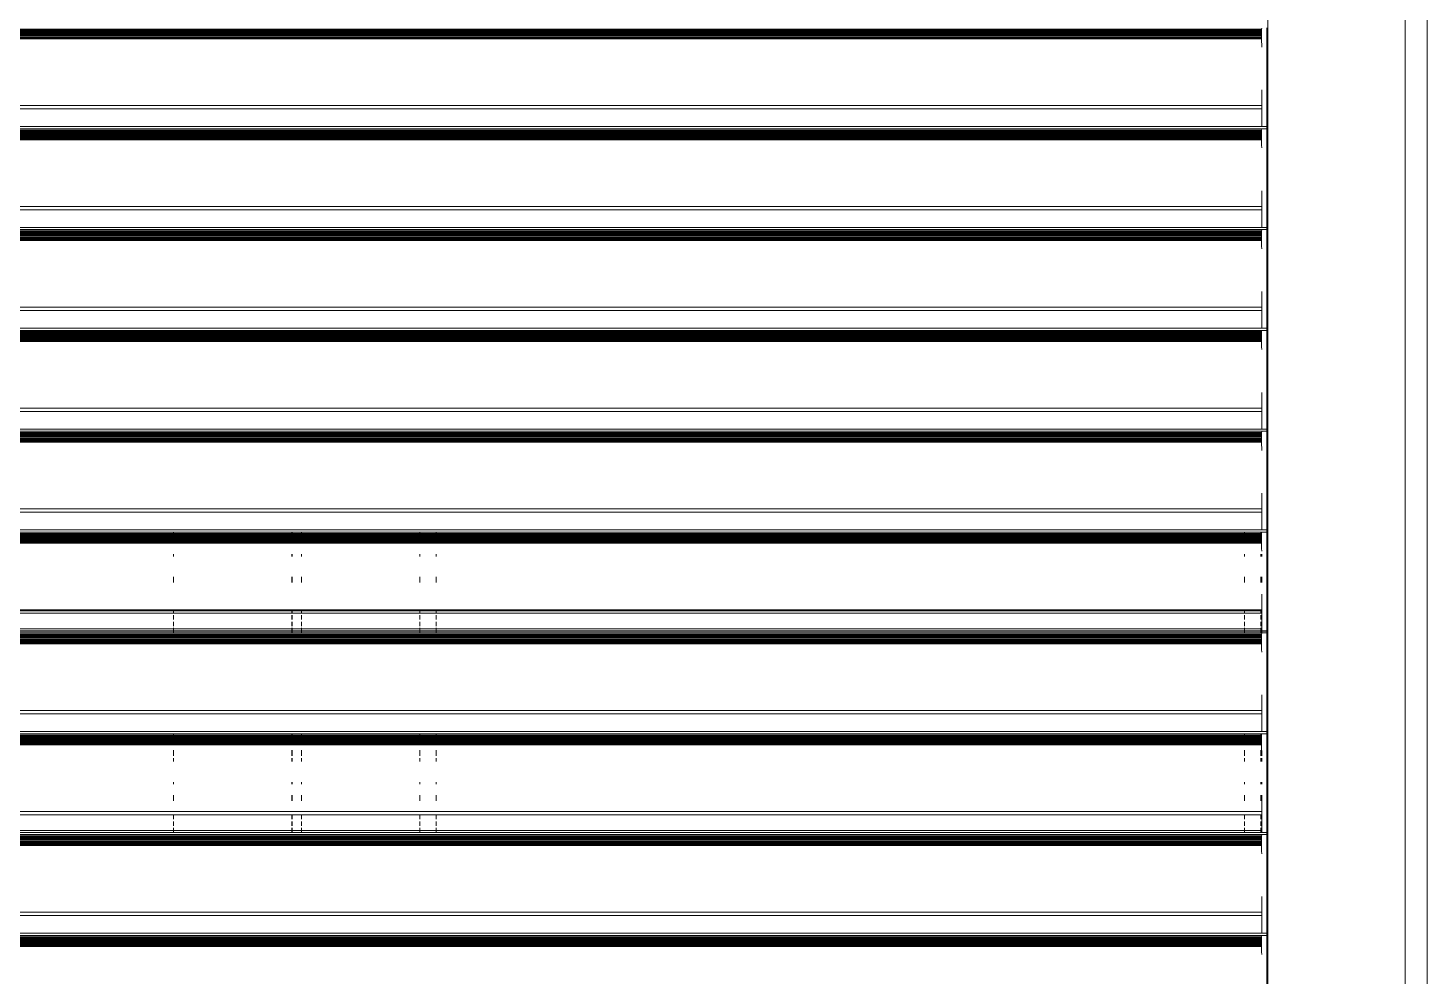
# Model space of a CAD drawing. Header units: inches. Extents: x 5914 to 162157, y -20538 to 282354.
# Drawn here: x 154338.72 to 154364.73, y -20333.83 to -20316.21 of the extents above; entities that cross this region are included whole.
import ezdxf

# ---------------------------------------------------------------- set-up
doc = ezdxf.new("R2010")
doc.units = ezdxf.units.IN
doc.header["$MEASUREMENT"] = 0
doc.layers.add('DOOR-WIN RA', color=3, linetype='Continuous', lineweight=20)
doc.layers.add('HATCH RA', color=8, linetype='Continuous', lineweight=5)

# ---------------------------------------------------------------- blocks, each defined once
blk = doc.blocks.new('TDG')
at = {"layer": 'DOOR-WIN RA'}
for p, q in [((158968.599, -16081.96), (158968.599, -15992.603)), ((158971.269, -15992.603), (158971.269, -16081.96)), ((158971.695, -15992.603), (158971.695, -16081.96)), ((158968.481, -16010.256), (158902.078, -16010.256)), ((158968.481, -16010.259), (158902.078, -16010.259)), ((158968.48, -16010.275), (158902.078, -16010.275)), ((158968.48, -16010.292), (158902.078, -16010.292)), ((158968.479, -16010.311), (158902.078, -16010.311)), ((158968.479, -16010.33), (158902.078, -16010.33)), ((158968.479, -16010.35), (158902.078, -16010.35)), ((158968.478, -16010.369), (158902.078, -16010.369)), ((158968.479, -16010.389), (158902.078, -16010.389)), ((158968.479, -16010.409), (158902.078, -16010.409)), ((158968.479, -16010.428), (158902.078, -16010.428)), ((158968.478, -16010.369), (158968.479, -16010.35)), ((158968.479, -16010.389), (158968.478, -16010.369)), ((158968.479, -16010.311), (158968.48, -16010.292)), ((158968.479, -16010.33), (158968.479, -16010.311)), ((158968.479, -16010.35), (158968.479, -16010.33)), ((158968.479, -16010.409), (158968.479, -16010.389)), ((158968.479, -16010.428), (158968.479, -16010.409)), ((158968.48, -16010.446), (158968.479, -16010.428)), ((158968.48, -16010.275), (158968.481, -16010.259)), ((158968.48, -16010.292), (158968.48, -16010.275)), ((158968.481, -16010.256), (158968.483, -16010.236)), ((158968.481, -16010.259), (158968.481, -16010.256)), ((158968.58, -16010.592), (158968.58, -16010.231)), ((158968.48, -16010.446), (158902.078, -16010.446)), ((158968.483, -16010.603), (158968.48, -16010.446)), ((158968.58, -16012.148), (158968.58, -16010.592)), ((158968.483, -16012.148), (158968.483, -16011.436)), ((158968.476, -16011.739), (158902.078, -16011.739)), ((158968.472, -16011.805), (158902.078, -16011.805)), ((158968.483, -16012.148), (158902.078, -16012.148)), ((158902.078, -16012.19), (158968.483, -16012.19)), ((158968.481, -16012.215), (158902.078, -16012.215)), ((158968.481, -16012.218), (158902.078, -16012.218)), ((158968.48, -16012.234), (158902.078, -16012.234)), ((158968.48, -16012.251), (158902.078, -16012.251)), ((158968.479, -16012.269), (158902.078, -16012.269)), ((158968.479, -16012.289), (158902.078, -16012.289)), ((158968.479, -16012.308), (158902.078, -16012.308)), ((158968.478, -16012.328), (158902.078, -16012.328)), ((158968.478, -16012.328), (158968.479, -16012.308)), ((158968.479, -16012.348), (158968.478, -16012.328)), ((158968.479, -16012.269), (158968.48, -16012.251)), ((158968.479, -16012.289), (158968.479, -16012.269)), ((158968.479, -16012.308), (158968.479, -16012.289)), ((158968.48, -16012.234), (158968.481, -16012.218)), ((158968.48, -16012.251), (158968.48, -16012.234)), ((158968.481, -16012.215), (158968.483, -16012.194)), ((158968.481, -16012.218), (158968.481, -16012.215)), ((158968.58, -16012.148), (158968.483, -16012.148)), ((158968.483, -16012.19), (158968.58, -16012.19)), ((158968.58, -16012.19), (158968.58, -16012.148)), ((158968.58, -16012.551), (158968.58, -16012.19)), ((158968.479, -16012.348), (158902.078, -16012.348)), ((158968.479, -16012.368), (158902.078, -16012.368)), ((158968.479, -16012.387), (158902.078, -16012.387)), ((158968.48, -16012.405), (158902.078, -16012.405)), ((158968.479, -16012.368), (158968.479, -16012.348)), ((158968.479, -16012.387), (158968.479, -16012.368)), ((158968.48, -16012.405), (158968.479, -16012.387)), ((158968.482, -16012.51), (158968.48, -16012.405)), ((158968.483, -16012.562), (158968.482, -16012.51)), ((158968.58, -16014.107), (158968.58, -16012.551)), ((158968.483, -16014.107), (158968.483, -16013.395)), ((158968.476, -16013.698), (158902.078, -16013.698)), ((158968.472, -16013.764), (158902.078, -16013.764)), ((158968.483, -16014.107), (158902.078, -16014.107)), ((158902.078, -16014.149), (158968.483, -16014.149)), ((158968.481, -16014.174), (158902.078, -16014.174)), ((158968.481, -16014.176), (158902.078, -16014.176)), ((158968.48, -16014.192), (158902.078, -16014.192)), ((158968.48, -16014.21), (158902.078, -16014.21)), ((158968.479, -16014.228), (158902.078, -16014.228)), ((158968.479, -16014.228), (158968.48, -16014.21)), ((158968.479, -16014.247), (158968.479, -16014.228)), ((158968.48, -16014.192), (158968.481, -16014.176)), ((158968.48, -16014.21), (158968.48, -16014.192)), ((158968.481, -16014.174), (158968.483, -16014.153)), ((158968.481, -16014.176), (158968.481, -16014.174)), ((158968.58, -16014.107), (158968.483, -16014.107)), ((158968.483, -16014.149), (158968.58, -16014.149)), ((158968.58, -16014.149), (158968.58, -16014.107)), ((158968.58, -16014.51), (158968.58, -16014.149)), ((158968.479, -16014.247), (158902.078, -16014.247)), ((158968.479, -16014.267), (158902.078, -16014.267)), ((158968.478, -16014.287), (158902.078, -16014.287)), ((158968.479, -16014.307), (158902.078, -16014.307)), ((158968.479, -16014.326), (158902.078, -16014.326)), ((158968.479, -16014.345), (158902.078, -16014.345)), ((158968.48, -16014.364), (158902.078, -16014.364)), ((158968.478, -16014.287), (158968.479, -16014.267)), ((158968.479, -16014.307), (158968.478, -16014.287)), ((158968.479, -16014.267), (158968.479, -16014.247)), ((158968.479, -16014.326), (158968.479, -16014.307)), ((158968.479, -16014.345), (158968.479, -16014.326)), ((158968.48, -16014.364), (158968.479, -16014.345)), ((158968.482, -16014.469), (158968.48, -16014.364)), ((158968.483, -16014.521), (158968.482, -16014.469)), ((158968.58, -16016.066), (158968.58, -16014.51)), ((158968.483, -16016.066), (158968.483, -16015.354)), ((158968.476, -16015.657), (158902.078, -16015.657)), ((158968.472, -16015.722), (158902.078, -16015.722)), ((158968.483, -16016.066), (158902.078, -16016.066)), ((158902.078, -16016.107), (158968.483, -16016.107)), ((158968.481, -16016.132), (158902.078, -16016.132)), ((158968.481, -16016.135), (158902.078, -16016.135)), ((158968.48, -16016.151), (158968.481, -16016.135)), ((158968.481, -16016.132), (158968.483, -16016.112)), ((158968.481, -16016.135), (158968.481, -16016.132)), ((158968.58, -16016.066), (158968.483, -16016.066)), ((158968.483, -16016.107), (158968.58, -16016.107)), ((158968.58, -16016.107), (158968.58, -16016.066)), ((158968.58, -16016.468), (158968.58, -16016.107)), ((158968.48, -16016.151), (158902.078, -16016.151)), ((158968.48, -16016.168), (158902.078, -16016.168)), ((158968.479, -16016.187), (158902.078, -16016.187)), ((158968.479, -16016.206), (158902.078, -16016.206)), ((158968.479, -16016.226), (158902.078, -16016.226)), ((158968.478, -16016.246), (158902.078, -16016.246)), ((158968.479, -16016.265), (158902.078, -16016.265)), ((158968.479, -16016.285), (158902.078, -16016.285)), ((158968.479, -16016.304), (158902.078, -16016.304)), ((158968.48, -16016.322), (158902.078, -16016.322)), ((158968.478, -16016.246), (158968.479, -16016.226)), ((158968.479, -16016.265), (158968.478, -16016.246)), ((158968.479, -16016.187), (158968.48, -16016.168)), ((158968.479, -16016.206), (158968.479, -16016.187)), ((158968.479, -16016.226), (158968.479, -16016.206)), ((158968.479, -16016.285), (158968.479, -16016.265)), ((158968.479, -16016.304), (158968.479, -16016.285)), ((158968.48, -16016.322), (158968.479, -16016.304)), ((158968.48, -16016.168), (158968.48, -16016.151)), ((158968.482, -16016.428), (158968.48, -16016.322)), ((158968.483, -16016.479), (158968.482, -16016.428)), ((158968.58, -16018.024), (158968.58, -16016.468)), ((158968.483, -16018.024), (158968.483, -16017.312)), ((158968.476, -16017.615), (158902.078, -16017.615)), ((158968.472, -16017.681), (158902.078, -16017.681)), ((158968.483, -16018.024), (158902.078, -16018.024)), ((158968.58, -16018.024), (158968.483, -16018.024)), ((158968.58, -16018.066), (158968.58, -16018.024)), ((158902.078, -16018.066), (158968.483, -16018.066)), ((158968.481, -16018.091), (158902.078, -16018.091)), ((158968.481, -16018.094), (158902.078, -16018.094)), ((158968.48, -16018.11), (158902.078, -16018.11)), ((158968.48, -16018.127), (158902.078, -16018.127)), ((158968.479, -16018.145), (158902.078, -16018.145)), ((158968.479, -16018.165), (158902.078, -16018.165)), ((158968.479, -16018.184), (158902.078, -16018.184)), ((158968.478, -16018.204), (158902.078, -16018.204)), ((158968.479, -16018.224), (158902.078, -16018.224)), ((158968.479, -16018.244), (158902.078, -16018.244)), ((158968.479, -16018.263), (158902.078, -16018.263)), ((158968.48, -16018.281), (158902.078, -16018.281)), ((158968.478, -16018.204), (158968.479, -16018.184)), ((158968.479, -16018.224), (158968.478, -16018.204)), ((158968.479, -16018.145), (158968.48, -16018.127)), ((158968.479, -16018.165), (158968.479, -16018.145)), ((158968.479, -16018.184), (158968.479, -16018.165)), ((158968.479, -16018.244), (158968.479, -16018.224)), ((158968.479, -16018.263), (158968.479, -16018.244)), ((158968.48, -16018.281), (158968.479, -16018.263)), ((158968.48, -16018.11), (158968.481, -16018.094)), ((158968.48, -16018.127), (158968.48, -16018.11)), ((158968.483, -16018.438), (158968.48, -16018.281)), ((158968.481, -16018.091), (158968.483, -16018.07)), ((158968.481, -16018.094), (158968.481, -16018.091)), ((158968.483, -16018.066), (158968.58, -16018.066)), ((158968.58, -16018.427), (158968.58, -16018.066)), ((158968.58, -16019.983), (158968.58, -16018.427)), ((158968.483, -16019.983), (158968.483, -16019.271)), ((158968.476, -16019.574), (158902.078, -16019.574)), ((158968.472, -16019.64), (158902.078, -16019.64)), ((158968.483, -16019.983), (158902.078, -16019.983)), ((158922.225, -16020.025), (158947.338, -16020.025)), ((158947.338, -16020.05), (158922.225, -16020.05)), ((158947.338, -16020.052), (158922.225, -16020.052)), ((158947.338, -16020.068), (158922.225, -16020.068)), ((158947.338, -16020.086), (158922.225, -16020.086)), ((158947.338, -16020.103), (158922.225, -16020.104)), ((158947.338, -16020.106), (158922.225, -16020.106)), ((158947.338, -16020.123), (158922.225, -16020.123)), ((158947.338, -16020.143), (158922.225, -16020.143)), ((158947.338, -16020.163), (158922.225, -16020.164)), ((158947.338, -16020.183), (158922.225, -16020.183)), ((158947.338, -16020.193), (158922.225, -16020.193)), ((158947.338, -16020.202), (158922.225, -16020.202)), ((158947.338, -16020.221), (158922.225, -16020.221)), ((158947.338, -16020.05), (158947.338, -16020.025)), ((158947.338, -16020.025), (158949.638, -16020.025)), ((158947.338, -16020.052), (158947.338, -16020.05)), ((158949.638, -16020.05), (158947.338, -16020.05)), ((158947.338, -16020.068), (158947.338, -16020.052)), ((158949.638, -16020.052), (158947.338, -16020.052)), ((158947.338, -16020.086), (158947.338, -16020.068)), ((158949.638, -16020.068), (158947.338, -16020.068)), ((158947.338, -16020.103), (158947.338, -16020.086)), ((158949.638, -16020.086), (158947.338, -16020.086)), ((158949.638, -16020.104), (158947.338, -16020.103)), ((158947.338, -16020.103), (158947.338, -16020.106)), ((158947.338, -16020.123), (158947.338, -16020.106)), ((158949.638, -16020.106), (158947.338, -16020.106)), ((158949.638, -16020.123), (158947.338, -16020.123)), ((158947.338, -16020.163), (158947.338, -16020.143)), ((158949.638, -16020.143), (158947.338, -16020.143)), ((158947.338, -16020.183), (158947.338, -16020.163)), ((158949.638, -16020.163), (158947.338, -16020.163)), ((158947.338, -16020.193), (158947.338, -16020.183)), ((158949.638, -16020.183), (158947.338, -16020.183)), ((158947.338, -16020.202), (158947.338, -16020.193)), ((158949.638, -16020.193), (158947.338, -16020.193)), ((158947.338, -16020.221), (158947.338, -16020.202)), ((158949.638, -16020.202), (158947.338, -16020.202)), ((158947.338, -16020.24), (158947.338, -16020.221)), ((158949.638, -16020.221), (158947.338, -16020.221)), ((158949.638, -16020.025), (158949.638, -16020.05)), ((158949.638, -16020.025), (158949.647, -16020.025)), ((158949.638, -16020.05), (158949.638, -16020.052)), ((158949.647, -16020.05), (158949.638, -16020.05)), ((158949.638, -16020.052), (158949.638, -16020.068)), ((158949.647, -16020.052), (158949.638, -16020.052)), ((158949.638, -16020.068), (158949.638, -16020.086)), ((158949.647, -16020.068), (158949.638, -16020.068)), ((158949.647, -16020.086), (158949.638, -16020.086)), ((158949.638, -16020.104), (158949.638, -16020.086)), ((158949.638, -16020.104), (158949.638, -16020.106)), ((158949.647, -16020.104), (158949.638, -16020.104)), ((158949.638, -16020.106), (158949.638, -16020.123)), ((158949.647, -16020.106), (158949.638, -16020.106)), ((158949.647, -16020.123), (158949.638, -16020.123)), ((158949.638, -16020.143), (158949.638, -16020.163)), ((158949.647, -16020.143), (158949.638, -16020.143)), ((158949.638, -16020.163), (158949.638, -16020.183)), ((158949.647, -16020.163), (158949.638, -16020.163)), ((158949.638, -16020.183), (158949.638, -16020.193)), ((158949.647, -16020.183), (158949.638, -16020.183)), ((158949.638, -16020.193), (158949.638, -16020.202)), ((158949.647, -16020.193), (158949.638, -16020.193)), ((158949.638, -16020.202), (158949.638, -16020.221)), ((158949.647, -16020.202), (158949.638, -16020.202)), ((158949.638, -16020.221), (158949.638, -16020.24)), ((158949.647, -16020.221), (158949.638, -16020.221)), ((158949.647, -16020.025), (158949.647, -16020.05)), ((158949.647, -16020.025), (158949.825, -16020.025)), ((158949.647, -16020.05), (158949.647, -16020.052)), ((158949.825, -16020.05), (158949.647, -16020.05)), ((158949.647, -16020.052), (158949.647, -16020.068)), ((158949.825, -16020.052), (158949.647, -16020.052)), ((158949.647, -16020.068), (158949.647, -16020.086)), ((158949.825, -16020.068), (158949.647, -16020.068)), ((158949.825, -16020.086), (158949.647, -16020.086)), ((158949.647, -16020.104), (158949.647, -16020.086)), ((158949.647, -16020.104), (158949.647, -16020.106)), ((158949.825, -16020.104), (158949.647, -16020.104)), ((158949.647, -16020.106), (158949.647, -16020.123)), ((158949.825, -16020.106), (158949.647, -16020.106)), ((158949.825, -16020.123), (158949.647, -16020.123)), ((158949.647, -16020.143), (158949.647, -16020.163)), ((158949.825, -16020.143), (158949.647, -16020.143)), ((158949.647, -16020.163), (158949.647, -16020.183)), ((158949.825, -16020.163), (158949.647, -16020.163)), ((158949.647, -16020.183), (158949.647, -16020.193)), ((158949.825, -16020.183), (158949.647, -16020.183)), ((158949.647, -16020.193), (158949.647, -16020.202)), ((158949.825, -16020.193), (158949.647, -16020.193)), ((158949.647, -16020.202), (158949.647, -16020.221)), ((158949.825, -16020.202), (158949.647, -16020.202)), ((158949.647, -16020.221), (158949.647, -16020.24)), ((158949.825, -16020.221), (158949.647, -16020.221)), ((158949.825, -16020.05), (158949.825, -16020.025)), ((158949.825, -16020.025), (158952.125, -16020.025)), ((158949.825, -16020.052), (158949.825, -16020.05)), ((158952.125, -16020.05), (158949.825, -16020.05)), ((158949.825, -16020.068), (158949.825, -16020.052)), ((158952.125, -16020.052), (158949.825, -16020.052)), ((158949.825, -16020.086), (158949.825, -16020.068)), ((158952.125, -16020.068), (158949.825, -16020.068)), ((158952.125, -16020.086), (158949.825, -16020.086)), ((158949.825, -16020.104), (158949.825, -16020.086)), ((158949.825, -16020.106), (158949.825, -16020.104)), ((158952.125, -16020.104), (158949.825, -16020.104)), ((158949.825, -16020.123), (158949.825, -16020.106)), ((158952.125, -16020.106), (158949.825, -16020.106)), ((158952.125, -16020.123), (158949.825, -16020.123)), ((158949.825, -16020.163), (158949.825, -16020.143)), ((158952.125, -16020.143), (158949.825, -16020.143)), ((158949.825, -16020.183), (158949.825, -16020.163)), ((158952.125, -16020.163), (158949.825, -16020.163)), ((158949.825, -16020.193), (158949.825, -16020.183)), ((158952.125, -16020.183), (158949.825, -16020.183)), ((158949.825, -16020.202), (158949.825, -16020.193)), ((158952.125, -16020.193), (158949.825, -16020.193)), ((158949.825, -16020.221), (158949.825, -16020.202)), ((158952.125, -16020.202), (158949.825, -16020.202)), ((158949.825, -16020.24), (158949.825, -16020.221)), ((158952.125, -16020.221), (158949.825, -16020.221)), ((158952.125, -16020.025), (158952.443, -16020.025)), ((158952.125, -16020.025), (158952.125, -16020.05)), ((158952.125, -16020.05), (158952.125, -16020.052)), ((158952.443, -16020.05), (158952.125, -16020.05)), ((158952.125, -16020.052), (158952.125, -16020.068)), ((158952.443, -16020.052), (158952.125, -16020.052)), ((158952.125, -16020.068), (158952.125, -16020.086)), ((158952.443, -16020.068), (158952.125, -16020.068)), ((158952.443, -16020.086), (158952.125, -16020.086)), ((158952.125, -16020.104), (158952.125, -16020.086)), ((158952.125, -16020.104), (158952.125, -16020.106)), ((158952.443, -16020.104), (158952.125, -16020.104)), ((158952.125, -16020.106), (158952.125, -16020.123)), ((158952.443, -16020.106), (158952.125, -16020.106)), ((158952.443, -16020.123), (158952.125, -16020.123)), ((158952.125, -16020.143), (158952.125, -16020.163)), ((158952.443, -16020.143), (158952.125, -16020.143)), ((158952.125, -16020.163), (158952.125, -16020.183)), ((158952.443, -16020.163), (158952.125, -16020.163)), ((158952.125, -16020.183), (158952.125, -16020.193)), ((158952.443, -16020.183), (158952.125, -16020.183)), ((158952.125, -16020.193), (158952.125, -16020.202)), ((158952.443, -16020.193), (158952.125, -16020.193)), ((158952.125, -16020.202), (158952.125, -16020.221)), ((158952.443, -16020.202), (158952.125, -16020.202)), ((158952.125, -16020.221), (158952.125, -16020.24)), ((158952.443, -16020.221), (158952.125, -16020.221)), ((158952.443, -16020.025), (158968.15, -16020.025)), ((158952.443, -16020.05), (158952.443, -16020.025)), ((158952.443, -16020.052), (158952.443, -16020.05)), ((158968.15, -16020.05), (158952.443, -16020.05)), ((158952.443, -16020.068), (158952.443, -16020.052)), ((158968.15, -16020.052), (158952.443, -16020.052)), ((158952.443, -16020.086), (158952.443, -16020.068)), ((158968.15, -16020.068), (158952.443, -16020.068)), ((158968.15, -16020.086), (158952.443, -16020.086)), ((158952.443, -16020.104), (158952.443, -16020.086)), ((158952.443, -16020.106), (158952.443, -16020.104)), ((158968.15, -16020.104), (158952.443, -16020.104)), ((158952.443, -16020.123), (158952.443, -16020.106)), ((158968.15, -16020.106), (158952.443, -16020.106)), ((158968.15, -16020.123), (158952.443, -16020.123)), ((158952.443, -16020.163), (158952.443, -16020.143)), ((158968.15, -16020.143), (158952.443, -16020.143)), ((158952.443, -16020.183), (158952.443, -16020.163)), ((158968.15, -16020.163), (158952.443, -16020.163)), ((158952.443, -16020.193), (158952.443, -16020.183)), ((158968.15, -16020.183), (158952.443, -16020.183)), ((158952.443, -16020.202), (158952.443, -16020.193)), ((158968.15, -16020.193), (158952.443, -16020.193)), ((158952.443, -16020.221), (158952.443, -16020.202)), ((158968.15, -16020.202), (158952.443, -16020.202)), ((158952.443, -16020.24), (158952.443, -16020.221)), ((158968.15, -16020.221), (158952.443, -16020.221)), ((158968.15, -16020.025), (158968.15, -16020.05)), ((158968.15, -16020.025), (158968.463, -16020.025)), ((158968.15, -16020.05), (158968.15, -16020.052)), ((158968.463, -16020.05), (158968.15, -16020.05)), ((158968.15, -16020.052), (158968.15, -16020.068)), ((158968.463, -16020.052), (158968.15, -16020.052)), ((158968.15, -16020.068), (158968.15, -16020.086)), ((158968.463, -16020.068), (158968.15, -16020.068)), ((158968.463, -16020.086), (158968.15, -16020.086)), ((158968.15, -16020.104), (158968.15, -16020.086)), ((158968.15, -16020.104), (158968.15, -16020.106)), ((158968.463, -16020.104), (158968.15, -16020.104)), ((158968.15, -16020.106), (158968.15, -16020.123)), ((158968.463, -16020.106), (158968.15, -16020.106)), ((158968.463, -16020.123), (158968.15, -16020.123)), ((158968.15, -16020.143), (158968.15, -16020.163)), ((158968.463, -16020.143), (158968.15, -16020.143)), ((158968.15, -16020.163), (158968.15, -16020.183)), ((158968.463, -16020.163), (158968.15, -16020.163)), ((158968.15, -16020.183), (158968.15, -16020.193)), ((158968.463, -16020.183), (158968.15, -16020.183)), ((158968.15, -16020.193), (158968.15, -16020.202)), ((158968.463, -16020.193), (158968.15, -16020.193)), ((158968.15, -16020.202), (158968.15, -16020.221)), ((158968.463, -16020.202), (158968.15, -16020.202)), ((158968.15, -16020.221), (158968.15, -16020.24)), ((158968.463, -16020.221), (158968.15, -16020.221)), ((158968.463, -16020.025), (158968.483, -16020.025)), ((158968.463, -16020.05), (158968.463, -16020.025)), ((158968.463, -16020.052), (158968.463, -16020.05)), ((158968.481, -16020.05), (158968.463, -16020.05)), ((158968.463, -16020.068), (158968.463, -16020.052)), ((158968.481, -16020.052), (158968.463, -16020.052)), ((158968.463, -16020.086), (158968.463, -16020.068)), ((158968.48, -16020.068), (158968.463, -16020.068)), ((158968.48, -16020.086), (158968.463, -16020.086)), ((158968.463, -16020.104), (158968.463, -16020.086)), ((158968.473, -16020.103), (158968.463, -16020.104)), ((158968.463, -16020.106), (158968.463, -16020.104)), ((158968.463, -16020.123), (158968.463, -16020.106)), ((158968.473, -16020.106), (158968.463, -16020.106)), ((158968.479, -16020.123), (158968.463, -16020.123)), ((158968.463, -16020.163), (158968.463, -16020.143)), ((158968.479, -16020.143), (158968.463, -16020.143)), ((158968.463, -16020.183), (158968.463, -16020.163)), ((158968.473, -16020.164), (158968.463, -16020.163)), ((158968.463, -16020.193), (158968.463, -16020.183)), ((158968.479, -16020.183), (158968.463, -16020.183)), ((158968.463, -16020.202), (158968.463, -16020.193)), ((158968.473, -16020.193), (158968.463, -16020.193)), ((158968.463, -16020.221), (158968.463, -16020.202)), ((158968.479, -16020.202), (158968.463, -16020.202)), ((158968.463, -16020.24), (158968.463, -16020.221)), ((158968.473, -16020.221), (158968.463, -16020.221)), ((158968.479, -16020.104), (158968.473, -16020.103)), ((158968.478, -16020.163), (158968.473, -16020.164)), ((158968.479, -16020.221), (158968.473, -16020.221)), ((158968.478, -16020.163), (158968.479, -16020.143)), ((158968.479, -16020.183), (158968.478, -16020.163)), ((158968.479, -16020.104), (158968.48, -16020.086)), ((158968.479, -16020.123), (158968.479, -16020.104)), ((158968.479, -16020.143), (158968.479, -16020.123)), ((158968.479, -16020.202), (158968.479, -16020.183)), ((158968.479, -16020.221), (158968.479, -16020.202)), ((158968.48, -16020.24), (158968.479, -16020.221)), ((158968.48, -16020.068), (158968.481, -16020.052)), ((158968.48, -16020.086), (158968.48, -16020.068)), ((158968.481, -16020.05), (158968.483, -16020.025)), ((158968.481, -16020.052), (158968.481, -16020.05)), ((158968.58, -16019.983), (158968.483, -16019.983)), ((158968.483, -16020.025), (158968.58, -16020.025)), ((158968.58, -16020.025), (158968.58, -16019.983)), ((158968.58, -16020.386), (158968.58, -16020.025)), ((158947.338, -16020.24), (158922.225, -16020.24)), ((158949.638, -16020.24), (158947.338, -16020.24)), ((158947.338, -16020.499), (158947.338, -16020.453)), ((158949.647, -16020.24), (158949.638, -16020.24)), ((158949.638, -16020.453), (158949.638, -16020.499)), ((158949.825, -16020.24), (158949.647, -16020.24)), ((158949.647, -16020.453), (158949.647, -16020.499)), ((158952.125, -16020.24), (158949.825, -16020.24)), ((158949.825, -16020.499), (158949.825, -16020.453)), ((158952.443, -16020.24), (158952.125, -16020.24)), ((158952.125, -16020.453), (158952.125, -16020.499)), ((158968.15, -16020.24), (158952.443, -16020.24)), ((158952.443, -16020.499), (158952.443, -16020.453)), ((158968.463, -16020.24), (158968.15, -16020.24)), ((158968.15, -16020.453), (158968.15, -16020.499)), ((158968.48, -16020.24), (158968.463, -16020.24)), ((158968.463, -16020.499), (158968.463, -16020.453)), ((158968.482, -16020.345), (158968.48, -16020.24)), ((158968.483, -16020.397), (158968.482, -16020.345)), ((158968.483, -16020.499), (158968.483, -16020.453)), ((158968.58, -16021.942), (158968.58, -16020.386)), ((158947.338, -16021.002), (158947.338, -16020.891)), ((158949.638, -16020.891), (158949.638, -16021.002)), ((158949.647, -16020.891), (158949.647, -16021.002)), ((158949.825, -16021.002), (158949.825, -16020.891)), ((158952.125, -16020.891), (158952.125, -16021.002)), ((158952.443, -16021.002), (158952.443, -16020.891)), ((158968.15, -16020.891), (158968.15, -16021.002)), ((158968.463, -16021.002), (158968.463, -16020.891)), ((158968.483, -16021.002), (158968.483, -16020.891)), ((158968.483, -16021.942), (158968.483, -16021.23)), ((158947.338, -16021.533), (158922.225, -16021.533)), ((158947.338, -16021.554), (158922.225, -16021.554)), ((158947.338, -16021.554), (158947.338, -16021.533)), ((158949.638, -16021.533), (158947.338, -16021.533)), ((158947.338, -16021.598), (158947.338, -16021.554)), ((158949.638, -16021.554), (158947.338, -16021.554)), ((158949.638, -16021.533), (158949.638, -16021.554)), ((158949.647, -16021.533), (158949.638, -16021.533)), ((158949.638, -16021.554), (158949.638, -16021.598)), ((158949.647, -16021.554), (158949.638, -16021.554)), ((158949.647, -16021.533), (158949.647, -16021.554)), ((158949.825, -16021.533), (158949.647, -16021.533)), ((158949.647, -16021.554), (158949.647, -16021.598)), ((158949.825, -16021.554), (158949.647, -16021.554)), ((158949.825, -16021.554), (158949.825, -16021.533)), ((158952.125, -16021.533), (158949.825, -16021.533)), ((158949.825, -16021.598), (158949.825, -16021.554)), ((158952.125, -16021.554), (158949.825, -16021.554)), ((158952.125, -16021.533), (158952.125, -16021.554)), ((158952.443, -16021.533), (158952.125, -16021.533)), ((158952.125, -16021.554), (158952.125, -16021.598)), ((158952.443, -16021.554), (158952.125, -16021.554)), ((158952.443, -16021.554), (158952.443, -16021.533)), ((158968.15, -16021.533), (158952.443, -16021.533)), ((158952.443, -16021.598), (158952.443, -16021.554)), ((158968.15, -16021.554), (158952.443, -16021.554)), ((158968.15, -16021.533), (158968.15, -16021.554)), ((158968.463, -16021.533), (158968.15, -16021.533)), ((158968.15, -16021.554), (158968.15, -16021.598)), ((158968.463, -16021.554), (158968.15, -16021.554)), ((158968.463, -16021.554), (158968.463, -16021.533)), ((158968.476, -16021.533), (158968.463, -16021.533)), ((158968.463, -16021.598), (158968.463, -16021.554)), ((158968.467, -16021.554), (158968.463, -16021.554)), ((158947.338, -16021.598), (158922.225, -16021.598)), ((158949.638, -16021.598), (158947.338, -16021.598)), ((158947.338, -16021.726), (158947.338, -16021.638)), ((158947.338, -16021.853), (158947.338, -16021.771)), ((158949.647, -16021.598), (158949.638, -16021.598)), ((158949.638, -16021.638), (158949.638, -16021.726)), ((158949.638, -16021.771), (158949.638, -16021.853)), ((158949.825, -16021.598), (158949.647, -16021.598)), ((158949.647, -16021.638), (158949.647, -16021.726)), ((158949.647, -16021.771), (158949.647, -16021.853)), ((158952.125, -16021.598), (158949.825, -16021.598)), ((158949.825, -16021.726), (158949.825, -16021.638)), ((158949.825, -16021.853), (158949.825, -16021.771)), ((158952.443, -16021.598), (158952.125, -16021.598)), ((158952.125, -16021.638), (158952.125, -16021.726)), ((158952.125, -16021.771), (158952.125, -16021.853)), ((158968.15, -16021.598), (158952.443, -16021.598)), ((158952.443, -16021.726), (158952.443, -16021.638)), ((158952.443, -16021.853), (158952.443, -16021.771)), ((158968.463, -16021.598), (158968.15, -16021.598)), ((158968.15, -16021.638), (158968.15, -16021.726)), ((158968.15, -16021.771), (158968.15, -16021.853)), ((158968.472, -16021.598), (158968.463, -16021.598)), ((158968.463, -16021.726), (158968.463, -16021.638)), ((158968.463, -16021.853), (158968.463, -16021.771)), ((158968.481, -16022.008), (158902.078, -16022.008)), ((158968.481, -16022.011), (158902.078, -16022.011)), ((158968.48, -16022.027), (158902.078, -16022.027)), ((158968.48, -16022.044), (158902.078, -16022.044)), ((158968.479, -16022.063), (158902.078, -16022.063)), ((158968.479, -16022.082), (158902.078, -16022.082)), ((158968.479, -16022.102), (158902.078, -16022.102)), ((158968.478, -16022.122), (158902.078, -16022.122)), ((158947.338, -16021.905), (158922.225, -16021.905)), ((158947.338, -16021.942), (158922.225, -16021.942)), ((158947.338, -16021.948), (158922.225, -16021.948)), ((158922.225, -16021.983), (158947.338, -16021.983)), ((158947.338, -16021.905), (158947.338, -16021.887)), ((158947.338, -16021.942), (158947.338, -16021.905)), ((158949.638, -16021.905), (158947.338, -16021.905)), ((158947.338, -16021.948), (158947.338, -16021.942)), ((158949.638, -16021.942), (158947.338, -16021.942)), ((158947.338, -16021.983), (158947.338, -16021.948)), ((158949.638, -16021.948), (158947.338, -16021.948)), ((158947.338, -16021.983), (158949.638, -16021.983)), ((158949.638, -16021.887), (158949.638, -16021.905)), ((158949.638, -16021.905), (158949.638, -16021.942)), ((158949.647, -16021.905), (158949.638, -16021.905)), ((158949.638, -16021.942), (158949.638, -16021.948)), ((158949.647, -16021.942), (158949.638, -16021.942)), ((158949.638, -16021.948), (158949.638, -16021.983)), ((158949.647, -16021.948), (158949.638, -16021.948)), ((158949.638, -16021.983), (158949.647, -16021.983)), ((158949.647, -16021.887), (158949.647, -16021.905)), ((158949.647, -16021.905), (158949.647, -16021.942)), ((158949.825, -16021.905), (158949.647, -16021.905)), ((158949.647, -16021.942), (158949.647, -16021.948)), ((158949.825, -16021.942), (158949.647, -16021.942)), ((158949.647, -16021.948), (158949.647, -16021.983)), ((158949.825, -16021.948), (158949.647, -16021.948)), ((158949.647, -16021.983), (158949.825, -16021.983)), ((158949.825, -16021.905), (158949.825, -16021.887)), ((158949.825, -16021.942), (158949.825, -16021.905)), ((158952.125, -16021.905), (158949.825, -16021.905)), ((158949.825, -16021.948), (158949.825, -16021.942)), ((158952.125, -16021.942), (158949.825, -16021.942)), ((158949.825, -16021.983), (158949.825, -16021.948)), ((158952.125, -16021.948), (158949.825, -16021.948)), ((158949.825, -16021.983), (158952.125, -16021.983)), ((158952.125, -16021.887), (158952.125, -16021.905)), ((158952.125, -16021.905), (158952.125, -16021.942)), ((158952.443, -16021.905), (158952.125, -16021.905)), ((158952.125, -16021.942), (158952.125, -16021.948)), ((158952.443, -16021.942), (158952.125, -16021.942)), ((158952.125, -16021.948), (158952.125, -16021.983)), ((158952.443, -16021.948), (158952.125, -16021.948)), ((158952.125, -16021.983), (158952.443, -16021.983)), ((158952.443, -16021.905), (158952.443, -16021.887)), ((158952.443, -16021.942), (158952.443, -16021.905)), ((158968.15, -16021.905), (158952.443, -16021.905)), ((158952.443, -16021.948), (158952.443, -16021.942)), ((158968.15, -16021.942), (158952.443, -16021.942)), ((158952.443, -16021.983), (158952.443, -16021.948)), ((158968.15, -16021.948), (158952.443, -16021.948)), ((158952.443, -16021.983), (158968.15, -16021.983)), ((158968.15, -16021.887), (158968.15, -16021.905)), ((158968.15, -16021.905), (158968.15, -16021.942)), ((158968.463, -16021.905), (158968.15, -16021.905)), ((158968.15, -16021.942), (158968.15, -16021.948)), ((158968.463, -16021.942), (158968.15, -16021.942)), ((158968.15, -16021.948), (158968.15, -16021.983)), ((158968.463, -16021.948), (158968.15, -16021.948)), ((158968.15, -16021.983), (158968.463, -16021.983)), ((158968.463, -16021.905), (158968.463, -16021.887)), ((158968.463, -16021.942), (158968.463, -16021.905)), ((158968.468, -16021.905), (158968.463, -16021.905)), ((158968.463, -16021.948), (158968.463, -16021.942)), ((158968.483, -16021.942), (158968.463, -16021.942)), ((158968.463, -16021.983), (158968.463, -16021.948)), ((158968.483, -16021.948), (158968.463, -16021.948)), ((158968.463, -16021.983), (158968.483, -16021.983)), ((158968.478, -16022.122), (158968.479, -16022.102)), ((158968.479, -16022.141), (158968.478, -16022.122)), ((158968.479, -16022.063), (158968.48, -16022.044)), ((158968.479, -16022.082), (158968.479, -16022.063)), ((158968.479, -16022.102), (158968.479, -16022.082)), ((158968.48, -16022.027), (158968.481, -16022.011)), ((158968.48, -16022.044), (158968.48, -16022.027)), ((158968.481, -16022.008), (158968.483, -16021.988)), ((158968.481, -16022.011), (158968.481, -16022.008)), ((158968.483, -16021.948), (158968.483, -16021.942)), ((158968.58, -16021.942), (158968.483, -16021.942)), ((158968.483, -16021.983), (158968.483, -16021.948)), ((158968.58, -16021.948), (158968.483, -16021.948)), ((158968.483, -16021.983), (158968.58, -16021.983)), ((158968.58, -16021.948), (158968.58, -16021.942)), ((158968.58, -16021.983), (158968.58, -16021.948)), ((158968.58, -16022.344), (158968.58, -16021.983)), ((158968.479, -16022.141), (158902.078, -16022.141)), ((158968.479, -16022.161), (158902.078, -16022.161)), ((158968.479, -16022.18), (158902.078, -16022.18)), ((158968.48, -16022.198), (158902.078, -16022.198)), ((158968.479, -16022.161), (158968.479, -16022.141)), ((158968.479, -16022.18), (158968.479, -16022.161)), ((158968.48, -16022.198), (158968.479, -16022.18)), ((158968.482, -16022.304), (158968.48, -16022.198)), ((158968.483, -16022.355), (158968.482, -16022.304)), ((158968.58, -16023.9), (158968.58, -16022.344)), ((158968.483, -16023.9), (158968.483, -16023.188)), ((158968.476, -16023.491), (158902.078, -16023.491)), ((158968.472, -16023.557), (158902.078, -16023.557)), ((158968.483, -16023.9), (158902.078, -16023.9)), ((158922.225, -16023.942), (158947.338, -16023.942)), ((158947.338, -16023.967), (158922.225, -16023.967)), ((158947.338, -16023.97), (158922.225, -16023.97)), ((158947.338, -16023.986), (158922.225, -16023.986)), ((158947.338, -16024.003), (158922.225, -16024.003)), ((158947.338, -16024.022), (158922.225, -16024.022)), ((158947.338, -16024.023), (158922.225, -16024.023)), ((158947.338, -16023.967), (158947.338, -16023.942)), ((158947.338, -16023.942), (158949.638, -16023.942)), ((158947.338, -16023.97), (158947.338, -16023.967)), ((158949.638, -16023.967), (158947.338, -16023.967)), ((158947.338, -16023.986), (158947.338, -16023.97)), ((158949.638, -16023.97), (158947.338, -16023.97)), ((158949.638, -16023.986), (158947.338, -16023.986)), ((158949.638, -16024.003), (158947.338, -16024.003)), ((158947.338, -16024.022), (158947.338, -16024.003)), ((158947.338, -16024.023), (158947.338, -16024.022)), ((158949.638, -16024.022), (158947.338, -16024.022)), ((158947.338, -16024.041), (158947.338, -16024.023)), ((158949.638, -16024.023), (158947.338, -16024.023)), ((158949.638, -16023.942), (158949.638, -16023.967)), ((158949.638, -16023.942), (158949.647, -16023.942)), ((158949.638, -16023.967), (158949.638, -16023.97)), ((158949.647, -16023.967), (158949.638, -16023.967)), ((158949.638, -16023.97), (158949.638, -16023.986)), ((158949.647, -16023.97), (158949.638, -16023.97)), ((158949.647, -16023.986), (158949.638, -16023.986)), ((158949.647, -16024.003), (158949.638, -16024.003)), ((158949.638, -16024.003), (158949.638, -16024.022)), ((158949.647, -16024.02), (158949.638, -16024.022)), ((158949.638, -16024.022), (158949.638, -16024.023)), ((158949.638, -16024.023), (158949.638, -16024.041)), ((158949.647, -16024.023), (158949.638, -16024.023)), ((158949.647, -16023.942), (158949.647, -16023.967)), ((158949.647, -16023.942), (158949.825, -16023.942)), ((158949.647, -16023.967), (158949.647, -16023.97)), ((158949.825, -16023.967), (158949.647, -16023.967)), ((158949.647, -16023.97), (158949.647, -16023.986)), ((158949.825, -16023.97), (158949.647, -16023.97)), ((158949.825, -16023.986), (158949.647, -16023.986)), ((158949.647, -16024.003), (158949.647, -16024.02)), ((158949.825, -16024.003), (158949.647, -16024.003)), ((158949.825, -16024.022), (158949.647, -16024.02)), ((158949.647, -16024.02), (158949.647, -16024.023)), ((158949.647, -16024.023), (158949.647, -16024.041)), ((158949.825, -16024.023), (158949.647, -16024.023)), ((158949.825, -16023.967), (158949.825, -16023.942)), ((158949.825, -16023.942), (158952.125, -16023.942)), ((158949.825, -16023.97), (158949.825, -16023.967)), ((158952.125, -16023.967), (158949.825, -16023.967)), ((158949.825, -16023.986), (158949.825, -16023.97)), ((158952.125, -16023.97), (158949.825, -16023.97)), ((158952.125, -16023.986), (158949.825, -16023.986)), ((158952.125, -16024.003), (158949.825, -16024.003)), ((158949.825, -16024.022), (158949.825, -16024.003)), ((158949.825, -16024.023), (158949.825, -16024.022)), ((158952.125, -16024.022), (158949.825, -16024.022)), ((158949.825, -16024.041), (158949.825, -16024.023)), ((158952.125, -16024.023), (158949.825, -16024.023)), ((158952.125, -16023.942), (158952.125, -16023.967)), ((158952.125, -16023.942), (158952.443, -16023.942)), ((158952.125, -16023.967), (158952.125, -16023.97)), ((158952.443, -16023.967), (158952.125, -16023.967)), ((158952.125, -16023.97), (158952.125, -16023.986)), ((158952.443, -16023.97), (158952.125, -16023.97)), ((158952.443, -16023.986), (158952.125, -16023.986)), ((158952.443, -16024.003), (158952.125, -16024.003)), ((158952.125, -16024.003), (158952.125, -16024.022)), ((158952.125, -16024.022), (158952.125, -16024.023)), ((158952.443, -16024.022), (158952.125, -16024.022)), ((158952.125, -16024.023), (158952.125, -16024.041)), ((158952.443, -16024.023), (158952.125, -16024.023)), ((158952.443, -16023.967), (158952.443, -16023.942)), ((158952.443, -16023.942), (158968.15, -16023.942)), ((158952.443, -16023.97), (158952.443, -16023.967)), ((158968.15, -16023.967), (158952.443, -16023.967)), ((158952.443, -16023.986), (158952.443, -16023.97)), ((158968.15, -16023.97), (158952.443, -16023.97)), ((158968.15, -16023.986), (158952.443, -16023.986)), ((158968.15, -16024.003), (158952.443, -16024.003)), ((158952.443, -16024.022), (158952.443, -16024.003)), ((158952.443, -16024.023), (158952.443, -16024.022)), ((158968.15, -16024.022), (158952.443, -16024.022)), ((158952.443, -16024.041), (158952.443, -16024.023)), ((158968.15, -16024.023), (158952.443, -16024.023)), ((158968.15, -16023.942), (158968.15, -16023.967)), ((158968.15, -16023.942), (158968.463, -16023.942)), ((158968.15, -16023.967), (158968.15, -16023.97)), ((158968.463, -16023.967), (158968.15, -16023.967)), ((158968.15, -16023.97), (158968.15, -16023.986)), ((158968.463, -16023.97), (158968.15, -16023.97)), ((158968.463, -16023.986), (158968.15, -16023.986)), ((158968.463, -16024.003), (158968.15, -16024.003)), ((158968.15, -16024.003), (158968.15, -16024.022)), ((158968.15, -16024.022), (158968.15, -16024.023)), ((158968.463, -16024.022), (158968.15, -16024.022)), ((158968.15, -16024.023), (158968.15, -16024.041)), ((158968.463, -16024.023), (158968.15, -16024.023)), ((158968.463, -16023.967), (158968.463, -16023.942)), ((158968.463, -16023.942), (158968.483, -16023.942)), ((158968.463, -16023.97), (158968.463, -16023.967)), ((158968.481, -16023.967), (158968.463, -16023.967)), ((158968.463, -16023.986), (158968.463, -16023.97)), ((158968.481, -16023.97), (158968.463, -16023.97)), ((158968.48, -16023.986), (158968.463, -16023.986)), ((158968.48, -16024.003), (158968.463, -16024.003)), ((158968.463, -16024.022), (158968.463, -16024.003)), ((158968.473, -16024.02), (158968.463, -16024.022)), ((158968.463, -16024.023), (158968.463, -16024.022)), ((158968.463, -16024.041), (158968.463, -16024.023)), ((158968.473, -16024.023), (158968.463, -16024.023)), ((158968.479, -16024.022), (158968.473, -16024.02)), ((158968.479, -16024.022), (158968.48, -16024.003)), ((158968.479, -16024.041), (158968.479, -16024.022)), ((158968.48, -16023.986), (158968.481, -16023.97)), ((158968.48, -16024.003), (158968.48, -16023.986)), ((158968.481, -16023.967), (158968.483, -16023.942)), ((158968.481, -16023.97), (158968.481, -16023.967)), ((158968.58, -16023.9), (158968.483, -16023.9)), ((158968.483, -16023.942), (158968.58, -16023.942)), ((158968.58, -16023.942), (158968.58, -16023.9)), ((158968.58, -16025.859), (158968.58, -16023.942)), ((158947.338, -16024.041), (158922.225, -16024.041)), ((158947.338, -16024.052), (158922.225, -16024.052)), ((158947.338, -16024.06), (158922.225, -16024.06)), ((158947.338, -16024.081), (158922.225, -16024.081)), ((158947.338, -16024.1), (158922.225, -16024.1)), ((158947.338, -16024.11), (158922.225, -16024.11)), ((158947.338, -16024.12), (158922.225, -16024.12)), ((158947.338, -16024.139), (158922.225, -16024.139)), ((158947.338, -16024.157), (158922.225, -16024.157)), ((158947.338, -16024.052), (158947.338, -16024.041)), ((158949.638, -16024.041), (158947.338, -16024.041)), ((158947.338, -16024.06), (158947.338, -16024.052)), ((158949.638, -16024.052), (158947.338, -16024.052)), ((158947.338, -16024.081), (158947.338, -16024.06)), ((158949.638, -16024.06), (158947.338, -16024.06)), ((158947.338, -16024.1), (158947.338, -16024.081)), ((158949.638, -16024.081), (158947.338, -16024.081)), ((158947.338, -16024.11), (158947.338, -16024.1)), ((158949.638, -16024.1), (158947.338, -16024.1)), ((158947.338, -16024.12), (158947.338, -16024.11)), ((158949.638, -16024.11), (158947.338, -16024.11)), ((158949.638, -16024.12), (158947.338, -16024.12)), ((158947.338, -16024.157), (158947.338, -16024.139)), ((158949.638, -16024.139), (158947.338, -16024.139)), ((158949.638, -16024.157), (158947.338, -16024.157)), ((158947.338, -16024.37), (158947.338, -16024.263)), ((158949.638, -16024.041), (158949.638, -16024.052)), ((158949.647, -16024.041), (158949.638, -16024.041)), ((158949.638, -16024.052), (158949.638, -16024.06)), ((158949.647, -16024.052), (158949.638, -16024.052)), ((158949.638, -16024.06), (158949.638, -16024.081)), ((158949.647, -16024.06), (158949.638, -16024.06)), ((158949.638, -16024.081), (158949.638, -16024.1)), ((158949.647, -16024.081), (158949.638, -16024.081)), ((158949.638, -16024.1), (158949.638, -16024.11)), ((158949.647, -16024.1), (158949.638, -16024.1)), ((158949.638, -16024.11), (158949.638, -16024.12)), ((158949.647, -16024.11), (158949.638, -16024.11)), ((158949.647, -16024.12), (158949.638, -16024.12)), ((158949.638, -16024.139), (158949.638, -16024.157)), ((158949.647, -16024.139), (158949.638, -16024.139)), ((158949.647, -16024.157), (158949.638, -16024.157)), ((158949.638, -16024.263), (158949.638, -16024.37)), ((158949.647, -16024.041), (158949.647, -16024.052)), ((158949.825, -16024.041), (158949.647, -16024.041)), ((158949.647, -16024.052), (158949.647, -16024.06)), ((158949.825, -16024.052), (158949.647, -16024.052)), ((158949.647, -16024.06), (158949.647, -16024.081)), ((158949.825, -16024.06), (158949.647, -16024.06)), ((158949.647, -16024.081), (158949.647, -16024.1)), ((158949.825, -16024.081), (158949.647, -16024.081)), ((158949.647, -16024.1), (158949.647, -16024.11)), ((158949.825, -16024.1), (158949.647, -16024.1)), ((158949.647, -16024.11), (158949.647, -16024.12)), ((158949.825, -16024.11), (158949.647, -16024.11)), ((158949.825, -16024.12), (158949.647, -16024.12)), ((158949.647, -16024.139), (158949.647, -16024.157)), ((158949.825, -16024.139), (158949.647, -16024.139)), ((158949.825, -16024.157), (158949.647, -16024.157)), ((158949.647, -16024.263), (158949.647, -16024.37)), ((158949.825, -16024.052), (158949.825, -16024.041)), ((158952.125, -16024.041), (158949.825, -16024.041)), ((158949.825, -16024.06), (158949.825, -16024.052)), ((158952.125, -16024.052), (158949.825, -16024.052)), ((158949.825, -16024.081), (158949.825, -16024.06)), ((158952.125, -16024.06), (158949.825, -16024.06)), ((158949.825, -16024.1), (158949.825, -16024.081)), ((158952.125, -16024.081), (158949.825, -16024.081)), ((158949.825, -16024.11), (158949.825, -16024.1)), ((158952.125, -16024.1), (158949.825, -16024.1)), ((158949.825, -16024.12), (158949.825, -16024.11)), ((158952.125, -16024.11), (158949.825, -16024.11)), ((158952.125, -16024.12), (158949.825, -16024.12)), ((158949.825, -16024.157), (158949.825, -16024.139)), ((158952.125, -16024.139), (158949.825, -16024.139)), ((158952.125, -16024.157), (158949.825, -16024.157)), ((158949.825, -16024.37), (158949.825, -16024.263)), ((158952.125, -16024.041), (158952.125, -16024.052)), ((158952.443, -16024.041), (158952.125, -16024.041)), ((158952.125, -16024.052), (158952.125, -16024.06)), ((158952.443, -16024.052), (158952.125, -16024.052)), ((158952.125, -16024.06), (158952.125, -16024.081)), ((158952.443, -16024.06), (158952.125, -16024.06)), ((158952.125, -16024.081), (158952.125, -16024.1)), ((158952.443, -16024.081), (158952.125, -16024.081)), ((158952.125, -16024.1), (158952.125, -16024.11)), ((158952.443, -16024.1), (158952.125, -16024.1)), ((158952.125, -16024.11), (158952.125, -16024.12)), ((158952.443, -16024.11), (158952.125, -16024.11)), ((158952.443, -16024.12), (158952.125, -16024.12)), ((158952.125, -16024.139), (158952.125, -16024.157)), ((158952.443, -16024.139), (158952.125, -16024.139)), ((158952.443, -16024.157), (158952.125, -16024.157)), ((158952.125, -16024.263), (158952.125, -16024.37)), ((158952.443, -16024.052), (158952.443, -16024.041)), ((158968.15, -16024.041), (158952.443, -16024.041)), ((158952.443, -16024.06), (158952.443, -16024.052)), ((158968.15, -16024.052), (158952.443, -16024.052)), ((158952.443, -16024.081), (158952.443, -16024.06)), ((158968.15, -16024.06), (158952.443, -16024.06)), ((158952.443, -16024.1), (158952.443, -16024.081)), ((158968.15, -16024.081), (158952.443, -16024.081)), ((158952.443, -16024.11), (158952.443, -16024.1)), ((158968.15, -16024.1), (158952.443, -16024.1)), ((158952.443, -16024.12), (158952.443, -16024.11)), ((158968.15, -16024.11), (158952.443, -16024.11)), ((158968.15, -16024.12), (158952.443, -16024.12)), ((158952.443, -16024.157), (158952.443, -16024.139)), ((158968.15, -16024.139), (158952.443, -16024.139)), ((158968.15, -16024.157), (158952.443, -16024.157)), ((158952.443, -16024.37), (158952.443, -16024.263)), ((158968.15, -16024.041), (158968.15, -16024.052)), ((158968.463, -16024.041), (158968.15, -16024.041)), ((158968.15, -16024.052), (158968.15, -16024.06)), ((158968.463, -16024.052), (158968.15, -16024.052)), ((158968.15, -16024.06), (158968.15, -16024.081)), ((158968.463, -16024.06), (158968.15, -16024.06)), ((158968.15, -16024.081), (158968.15, -16024.1)), ((158968.463, -16024.081), (158968.15, -16024.081)), ((158968.15, -16024.1), (158968.15, -16024.11)), ((158968.463, -16024.1), (158968.15, -16024.1)), ((158968.15, -16024.11), (158968.15, -16024.12)), ((158968.463, -16024.11), (158968.15, -16024.11)), ((158968.463, -16024.12), (158968.15, -16024.12)), ((158968.15, -16024.139), (158968.15, -16024.157)), ((158968.463, -16024.139), (158968.15, -16024.139)), ((158968.463, -16024.157), (158968.15, -16024.157)), ((158968.15, -16024.263), (158968.15, -16024.37)), ((158968.463, -16024.052), (158968.463, -16024.041)), ((158968.479, -16024.041), (158968.463, -16024.041)), ((158968.463, -16024.06), (158968.463, -16024.052)), ((158968.473, -16024.052), (158968.463, -16024.052)), ((158968.463, -16024.081), (158968.463, -16024.06)), ((158968.479, -16024.06), (158968.463, -16024.06)), ((158968.463, -16024.1), (158968.463, -16024.081)), ((158968.473, -16024.081), (158968.463, -16024.081)), ((158968.463, -16024.11), (158968.463, -16024.1)), ((158968.479, -16024.1), (158968.463, -16024.1)), ((158968.463, -16024.12), (158968.463, -16024.11)), ((158968.473, -16024.11), (158968.463, -16024.11)), ((158968.479, -16024.12), (158968.463, -16024.12)), ((158968.463, -16024.157), (158968.463, -16024.139)), ((158968.473, -16024.139), (158968.463, -16024.139)), ((158968.48, -16024.157), (158968.463, -16024.157)), ((158968.463, -16024.37), (158968.463, -16024.263)), ((158968.478, -16024.08), (158968.473, -16024.081)), ((158968.479, -16024.139), (158968.473, -16024.139)), ((158968.478, -16024.08), (158968.479, -16024.06)), ((158968.479, -16024.1), (158968.478, -16024.08)), ((158968.479, -16024.06), (158968.479, -16024.041)), ((158968.479, -16024.12), (158968.479, -16024.1)), ((158968.479, -16024.139), (158968.479, -16024.12)), ((158968.48, -16024.157), (158968.479, -16024.139)), ((158968.483, -16024.37), (158968.48, -16024.157)), ((158947.338, -16024.479), (158947.338, -16024.414)), ((158949.638, -16024.414), (158949.638, -16024.479)), ((158949.647, -16024.414), (158949.647, -16024.479)), ((158949.825, -16024.479), (158949.825, -16024.414)), ((158952.125, -16024.414), (158952.125, -16024.479)), ((158952.443, -16024.479), (158952.443, -16024.414)), ((158968.15, -16024.414), (158968.15, -16024.479)), ((158968.463, -16024.479), (158968.463, -16024.414)), ((158968.483, -16024.479), (158968.483, -16024.414)), ((158947.338, -16024.919), (158947.338, -16024.883)), ((158949.638, -16024.883), (158949.638, -16024.919)), ((158949.647, -16024.883), (158949.647, -16024.919)), ((158949.825, -16024.919), (158949.825, -16024.883)), ((158952.125, -16024.883), (158952.125, -16024.919)), ((158952.443, -16024.919), (158952.443, -16024.883)), ((158968.15, -16024.883), (158968.15, -16024.919)), ((158968.463, -16024.919), (158968.463, -16024.883)), ((158968.483, -16024.919), (158968.483, -16024.883)), ((158947.338, -16025.243), (158947.338, -16025.136)), ((158949.638, -16025.136), (158949.638, -16025.243)), ((158949.647, -16025.136), (158949.647, -16025.243)), ((158949.825, -16025.243), (158949.825, -16025.136)), ((158952.125, -16025.136), (158952.125, -16025.243)), ((158952.443, -16025.243), (158952.443, -16025.136)), ((158968.15, -16025.136), (158968.15, -16025.243)), ((158968.463, -16025.243), (158968.463, -16025.136)), ((158968.483, -16025.859), (158968.483, -16025.136)), ((158968.476, -16025.45), (158902.078, -16025.45)), ((158947.338, -16025.516), (158922.225, -16025.516)), ((158947.338, -16025.599), (158947.338, -16025.516)), ((158949.638, -16025.516), (158947.338, -16025.516)), ((158947.338, -16025.731), (158947.338, -16025.644)), ((158949.638, -16025.516), (158949.638, -16025.599)), ((158949.647, -16025.516), (158949.638, -16025.516)), ((158949.638, -16025.644), (158949.638, -16025.731)), ((158949.647, -16025.516), (158949.647, -16025.599)), ((158949.825, -16025.516), (158949.647, -16025.516)), ((158949.647, -16025.644), (158949.647, -16025.731)), ((158949.825, -16025.599), (158949.825, -16025.516)), ((158952.125, -16025.516), (158949.825, -16025.516)), ((158949.825, -16025.731), (158949.825, -16025.644)), ((158952.125, -16025.516), (158952.125, -16025.599)), ((158952.443, -16025.516), (158952.125, -16025.516)), ((158952.125, -16025.644), (158952.125, -16025.731)), ((158952.443, -16025.599), (158952.443, -16025.516)), ((158968.15, -16025.516), (158952.443, -16025.516)), ((158952.443, -16025.731), (158952.443, -16025.644)), ((158968.15, -16025.516), (158968.15, -16025.599)), ((158968.463, -16025.516), (158968.15, -16025.516)), ((158968.15, -16025.644), (158968.15, -16025.731)), ((158968.463, -16025.599), (158968.463, -16025.516)), ((158968.472, -16025.516), (158968.463, -16025.516)), ((158968.463, -16025.731), (158968.463, -16025.644)), ((158902.078, -16025.901), (158968.483, -16025.901)), ((158968.481, -16025.926), (158902.078, -16025.926)), ((158968.481, -16025.928), (158902.078, -16025.928)), ((158947.338, -16025.823), (158922.225, -16025.823)), ((158947.338, -16025.859), (158922.225, -16025.859)), ((158947.338, -16025.823), (158947.338, -16025.77)), ((158947.338, -16025.859), (158947.338, -16025.823)), ((158949.638, -16025.823), (158947.338, -16025.823)), ((158949.638, -16025.859), (158947.338, -16025.859)), ((158949.638, -16025.77), (158949.638, -16025.823)), ((158949.638, -16025.823), (158949.638, -16025.859)), ((158949.647, -16025.823), (158949.638, -16025.823)), ((158949.647, -16025.859), (158949.638, -16025.859)), ((158949.647, -16025.77), (158949.647, -16025.823)), ((158949.647, -16025.823), (158949.647, -16025.859)), ((158949.825, -16025.823), (158949.647, -16025.823)), ((158949.825, -16025.859), (158949.647, -16025.859)), ((158949.825, -16025.823), (158949.825, -16025.77)), ((158949.825, -16025.859), (158949.825, -16025.823)), ((158952.125, -16025.823), (158949.825, -16025.823)), ((158952.125, -16025.859), (158949.825, -16025.859)), ((158952.125, -16025.77), (158952.125, -16025.823)), ((158952.125, -16025.823), (158952.125, -16025.859)), ((158952.443, -16025.823), (158952.125, -16025.823)), ((158952.443, -16025.859), (158952.125, -16025.859)), ((158952.443, -16025.823), (158952.443, -16025.77)), ((158952.443, -16025.859), (158952.443, -16025.823)), ((158968.15, -16025.823), (158952.443, -16025.823)), ((158968.15, -16025.859), (158952.443, -16025.859)), ((158968.15, -16025.77), (158968.15, -16025.823)), ((158968.15, -16025.823), (158968.15, -16025.859)), ((158968.463, -16025.823), (158968.15, -16025.823)), ((158968.463, -16025.859), (158968.15, -16025.859)), ((158968.463, -16025.823), (158968.463, -16025.77)), ((158968.463, -16025.859), (158968.463, -16025.823)), ((158968.468, -16025.823), (158968.463, -16025.823)), ((158968.483, -16025.859), (158968.463, -16025.859)), ((158968.48, -16025.944), (158968.481, -16025.928)), ((158968.481, -16025.926), (158968.483, -16025.905)), ((158968.481, -16025.928), (158968.481, -16025.926)), ((158968.58, -16025.859), (158968.483, -16025.859)), ((158968.483, -16025.901), (158968.58, -16025.901)), ((158968.58, -16025.901), (158968.58, -16025.859)), ((158968.58, -16026.262), (158968.58, -16025.901)), ((158968.48, -16025.944), (158902.078, -16025.944)), ((158968.48, -16025.962), (158902.078, -16025.962)), ((158968.479, -16025.98), (158902.078, -16025.98)), ((158968.479, -16025.999), (158902.078, -16025.999)), ((158968.479, -16026.019), (158902.078, -16026.019)), ((158968.478, -16026.039), (158902.078, -16026.039)), ((158968.479, -16026.059), (158902.078, -16026.059)), ((158968.479, -16026.078), (158902.078, -16026.078)), ((158968.479, -16026.097), (158902.078, -16026.097)), ((158968.48, -16026.116), (158902.078, -16026.116)), ((158968.478, -16026.039), (158968.479, -16026.019)), ((158968.479, -16026.059), (158968.478, -16026.039)), ((158968.479, -16025.98), (158968.48, -16025.962)), ((158968.479, -16025.999), (158968.479, -16025.98)), ((158968.479, -16026.019), (158968.479, -16025.999)), ((158968.479, -16026.078), (158968.479, -16026.059)), ((158968.479, -16026.097), (158968.479, -16026.078)), ((158968.48, -16026.116), (158968.479, -16026.097)), ((158968.48, -16025.962), (158968.48, -16025.944)), ((158968.482, -16026.221), (158968.48, -16026.116)), ((158968.483, -16026.273), (158968.482, -16026.221)), ((158968.58, -16027.818), (158968.58, -16026.262)), ((158968.483, -16027.818), (158968.483, -16027.106)), ((158968.476, -16027.409), (158902.078, -16027.409)), ((158968.472, -16027.474), (158902.078, -16027.474)), ((158968.483, -16027.818), (158902.078, -16027.818)), ((158968.58, -16027.818), (158968.483, -16027.818)), ((158968.58, -16027.86), (158968.58, -16027.818)), ((158902.078, -16027.86), (158968.483, -16027.86)), ((158968.481, -16027.884), (158902.078, -16027.884)), ((158968.481, -16027.887), (158902.078, -16027.887)), ((158968.48, -16027.903), (158902.078, -16027.903)), ((158968.48, -16027.921), (158902.078, -16027.921)), ((158968.479, -16027.939), (158902.078, -16027.939)), ((158968.479, -16027.958), (158902.078, -16027.958)), ((158968.479, -16027.978), (158902.078, -16027.978)), ((158968.478, -16027.998), (158902.078, -16027.998)), ((158968.479, -16028.018), (158902.078, -16028.018)), ((158968.479, -16028.037), (158902.078, -16028.037)), ((158968.479, -16028.056), (158902.078, -16028.056)), ((158968.48, -16028.074), (158902.078, -16028.074)), ((158968.478, -16027.998), (158968.479, -16027.978)), ((158968.479, -16028.018), (158968.478, -16027.998)), ((158968.479, -16027.939), (158968.48, -16027.921)), ((158968.479, -16027.958), (158968.479, -16027.939)), ((158968.479, -16027.978), (158968.479, -16027.958)), ((158968.479, -16028.037), (158968.479, -16028.018)), ((158968.479, -16028.056), (158968.479, -16028.037)), ((158968.48, -16028.074), (158968.479, -16028.056)), ((158968.48, -16027.903), (158968.481, -16027.887)), ((158968.48, -16027.921), (158968.48, -16027.903)), ((158968.482, -16028.18), (158968.48, -16028.074)), ((158968.481, -16027.884), (158968.483, -16027.864)), ((158968.481, -16027.887), (158968.481, -16027.884)), ((158968.483, -16027.86), (158968.58, -16027.86)), ((158968.58, -16028.22), (158968.58, -16027.86)), ((158968.483, -16028.231), (158968.482, -16028.18)), ((158968.58, -16029.776), (158968.58, -16028.22))]:
    blk.add_line(p, q, dxfattribs=at)

msp = doc.modelspace()

# ---------------------------------------------------------------- block references
at = {"layer": 'HATCH RA', "xscale": 0.9568106312292479, "yscale": 0.9568106312292479, "zscale": 0.9568106312292479}
msp.add_blockref('TDG', (2258.922, -4997.452), dxfattribs=at)

doc.saveas('drawing.dxf')
